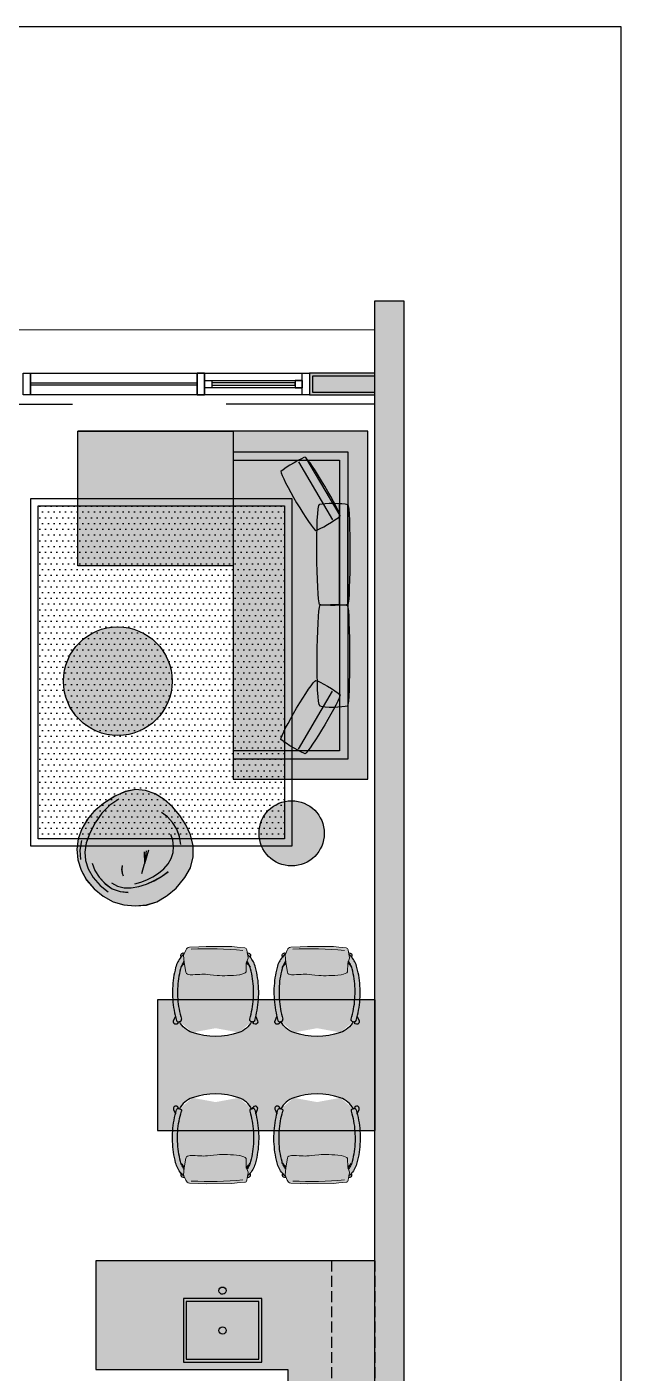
# Model space of a CAD drawing. Header units: millimetres. Extents: x 138979 to 257434, y 2210 to 57479.
# Drawn here: x 249609 to 253709, y 48189 to 57479 of the extents above; entities that cross this region are included whole.
import ezdxf
from ezdxf.lldxf.tags import DXFTag

# ---------------------------------------------------------------- set-up
doc = ezdxf.new("R2010")
doc.units = ezdxf.units.MM
doc.linetypes.add('DASH', pattern=[0.35, 0.25, -0.1])
doc.layers.add('FLOOR', color=6, linetype='Continuous', lineweight=9)
doc.layers.add('WALL-RETCUT-1', color=1, linetype='Continuous', lineweight=25)
for name, color, linetype in [('GAR-DOOR', 4, 'Continuous'), ('GAR-FFE', 1, 'Continuous'), ('GAR-WINDOW', 4, 'Continuous')]:
    doc.layers.add(name, color=color, linetype=linetype)
doc.linetypes.add('BATTING', pattern='A,0.00254,-2.54,[134,ltypeshp.shx,S=2.54,R=0,X=-2.54,Y=0],-5.08,[134,ltypeshp.shx,S=2.54,R=180,X=2.54,Y=0],-2.54', length=10.16254)
tags = doc.linetypes.add('HIDDEN1', pattern=[0.2, 0.1, -0.1]).pattern_tags.tags
tags[6:7] = [DXFTag(74, 4), DXFTag(75, 0), DXFTag(340, '0'), DXFTag(46, 1.0), DXFTag(50, 0.0), DXFTag(44, 0.0), DXFTag(45, 0.0)]
tags[4:5] = [DXFTag(74, 4), DXFTag(75, 0), DXFTag(340, '0'), DXFTag(46, 1.0), DXFTag(50, 0.0), DXFTag(44, 0.0), DXFTag(45, 0.0)]

# ---------------------------------------------------------------- blocks, each defined once
blk = doc.blocks.new('A$C23cfd314')
at = {"layer": 'GAR-FFE', "true_color": 0xffffff}
h = blk.add_hatch(color=7, dxfattribs=at)
h.dxf.hatch_style = 1
edge = h.paths.add_edge_path()
edge.add_spline(control_points=[(67.9, 551.9), (90.5, 558.5), (113.3, 563.9), (159.5, 572.2), (182.8, 575.1), (229.6, 578.4), (253.1, 578.7), (300, 577), (323.4, 574.8), (369.8, 568.1), (392.9, 563.4), (415.6, 557.6)], knot_values=[6.030876, 6.030876, 6.030876, 6.030876, 6.138348, 6.138348, 6.245819, 6.245819, 6.353291, 6.353291, 6.460762, 6.460762, 6.568233, 6.568233, 6.568233, 6.568233], degree=3, periodic=0)
edge.add_spline(control_points=[(415.6, 557.6), (418.9, 556.7), (422.2, 555.7), (425.5, 554.7)], knot_values=[5.959729, 5.959729, 5.959729, 5.959729, 6.030876, 6.030876, 6.030876, 6.030876], degree=3, periodic=0)
edge.add_ellipse((337.6, 426.6), major_axis=(0, 155.4), ratio=0.999391, start_angle=312.22805, end_angle=325.5322, ccw=False)
edge.add_line((452.6, 531), (390.8, 520.2))
edge.add_spline(control_points=[(390.8, 520.2), (378.5, 517.5), (373.3, 504.2), (374.3, 491.1)], knot_values=[0, 0, 0, 0, 28.416842, 28.416842, 28.416842, 28.416842], degree=3, periodic=0)
edge.add_spline(control_points=[(374.3, 491.1), (374.3, 491.1), (374.1, 432.3), (380.2, 390.1), (365.7, 321), (366.8, 207.4), (373.3, 149.9)], knot_values=[0, 0, 0, 0, 1, 2, 3, 4, 4, 4, 4], degree=3, periodic=0)
edge.add_spline(control_points=[(373.2, 149.3), (381.8, 127.2), (380.4, 109.8), (394.4, 105.7)], knot_values=[0, 0, 0, 0, 30.05601, 30.05601, 30.05601, 30.05601], degree=3, periodic=0)
edge.add_line((394.4, 105.7), (453.3, 104.4))
edge.add_line((453.3, 104.4), (455.3, 103.7))
edge.add_ellipse((337.6, 205.1), major_axis=(0, -155.4), ratio=0.999391, start_angle=34.4678, end_angle=49.28609, ccw=False)
edge.add_spline(control_points=[(425.5, 77), (422.2, 75.9), (418.9, 74.9), (415.6, 74.1)], knot_values=[3.393902, 3.393902, 3.393902, 3.393902, 3.465049, 3.465049, 3.465049, 3.465049], degree=3, periodic=0)
edge.add_spline(control_points=[(415.6, 74.1), (392.9, 68.2), (369.8, 63.6), (323.4, 56.8), (300, 54.7), (253.1, 52.9), (229.6, 53.3), (182.8, 56.6), (159.5, 59.5), (113.3, 67.8), (90.5, 73.1), (68, 79.7)], knot_values=[2.856621, 2.856621, 2.856621, 2.856621, 2.964092, 2.964092, 3.071564, 3.071564, 3.179035, 3.179035, 3.286506, 3.286506, 3.393902, 3.393902, 3.393902, 3.393902], degree=3, periodic=0)
edge.add_spline(control_points=[(68, 79.7), (63.5, 81.1), (60.7, 80.5), (59, 79.8), (58.5, 79.6), (57.2, 78.8), (56.7, 78.3), (55.4, 77.1), (55.1, 76.6), (54.6, 75.9), (54.5, 75.7), (54.3, 75.3), (54.2, 75.1), (54.1, 74.9), (54.1, 74.8), (54, 74.7)], knot_values=[1.268875, 1.268875, 1.268875, 1.268875, 1.276947, 1.276947, 1.282826, 1.282826, 1.293294, 1.293294, 1.317713, 1.317713, 1.342133, 1.342133, 1.366552, 1.366552, 1.390971, 1.390971, 1.390971, 1.390971], degree=3, periodic=0)
edge.add_arc((113.5, 48.4), 65, 155.47155, 163.41429)
edge.add_ellipse((122.4, 205.1), major_axis=(0, -155.4), ratio=0.999391, start_angle=288.77952, end_angle=332.71117, ccw=False)
edge.add_ellipse((447.9, 315.8), major_axis=(0, 499.4), ratio=0.999391, start_angle=71.22048, end_angle=108.77952, ccw=False)
edge.add_ellipse((122.4, 426.6), major_axis=(0, 155.4), ratio=0.999391, start_angle=27.28883, end_angle=71.22048, ccw=False)
edge.add_arc((113.5, 583.2), 65, 196.58571, 203.83826)
edge.add_spline(control_points=[(54, 556.9), (54.1, 556.8), (54.1, 556.7), (54.2, 556.5), (54.3, 556.4), (54.5, 556), (54.6, 555.7), (55.1, 555), (55.4, 554.5), (56.7, 553.3), (57.2, 552.9), (58.5, 552.1), (59, 551.8), (60.7, 551.2), (63.5, 550.6), (68, 551.9)], knot_values=[1.268875, 1.268875, 1.268875, 1.268875, 1.293294, 1.293294, 1.317713, 1.317713, 1.342133, 1.342133, 1.366552, 1.366552, 1.37702, 1.37702, 1.382899, 1.382899, 1.390971, 1.390971, 1.390971, 1.390971], degree=3, periodic=0)
h = blk.add_hatch(color=7, dxfattribs=at)
h.dxf.hatch_style = 1
edge = h.paths.add_edge_path()
edge.add_arc((113.5, 48.4), 65, 155.81742, 169.50664)
edge.add_line((49.6, 60.3), (42.6, 57.3))
edge.add_ellipse((49.2, 41.7), major_axis=(6.6, -15.7), ratio=0.998049, start_angle=180, end_angle=360)
edge.add_line((55.8, 26), (85.8, 38.7))
edge.add_spline(control_points=[(85.8, 38.7), (100.5, 35), (115.3, 31.8), (154.6, 24.8), (179.1, 21.7), (228.4, 18.3), (253.2, 17.9), (302.6, 19.7), (327.2, 22), (376.1, 29.1), (400.4, 34), (424.3, 40.2)], knot_values=[2.898136, 2.898136, 2.898136, 2.898136, 2.964016, 2.964016, 3.071487, 3.071487, 3.178959, 3.178959, 3.28643, 3.28643, 3.393902, 3.393902, 3.393902, 3.393902], degree=3, periodic=0)
edge.add_spline(control_points=[(424.3, 40.2), (437.4, 43.5), (450, 48.4), (474, 60.7), (485.2, 68.2), (502.2, 82.6), (508.5, 88.8), (514.3, 95.3)], knot_values=[3.393902, 3.393902, 3.393902, 3.393902, 3.618366, 3.618366, 3.842831, 3.842831, 3.989145, 3.989145, 3.989145, 3.989145], degree=3, periodic=0)
edge.add_line((497.1, 78.2), (498, 77.6))
edge.add_ellipse((507.2, 91.9), major_axis=(9.2, 14.3), ratio=0.992115, start_angle=180, end_angle=320.11243)
edge.add_line((523.4, 97.1), (544.8, 101.2))
edge.add_arc((542.9, 117), 15.9, 276.83963, 353.17488)
edge.add_line((558.6, 115.1), (563.3, 165.9))
edge.add_line((563.3, 165.9), (567.9, 203.2))
edge.add_line((567.9, 203.2), (568, 381.7))
edge.add_line((568, 381.7), (566.8, 432.6))
edge.add_line((566.8, 432.6), (564.1, 496.5))
edge.add_arc((534.4, 493.3), 29.9, 366.21275, 430.73757)
edge.add_line((544.3, 521.5), (522.1, 531.3))
edge.add_ellipse((507.3, 539.6), major_axis=(9.2, -14.3), ratio=0.992115, start_angle=28.28444, end_angle=90.14941)
edge.add_ellipse((507.2, 539.7), major_axis=(-9.2, 14.3), ratio=0.992115, start_angle=269.85059, end_angle=360)
edge.add_line((498, 554), (497, 553.4))
edge.add_spline(control_points=[(516.5, 533.8), (510.1, 541.3), (503.1, 548.3), (485.2, 563.4), (474, 570.9), (450, 583.3), (437.4, 588.1), (424.3, 591.5)], knot_values=[5.417489, 5.417489, 5.417489, 5.417489, 5.581947, 5.581947, 5.806412, 5.806412, 6.030876, 6.030876, 6.030876, 6.030876], degree=3, periodic=0)
edge.add_spline(control_points=[(424.3, 591.5), (400.4, 597.6), (376.1, 602.5), (327.2, 609.7), (302.6, 611.9), (253.2, 613.8), (228.4, 613.4), (179.1, 609.9), (154.6, 606.8), (115.3, 599.8), (100.5, 596.6), (85.8, 593)], knot_values=[6.030876, 6.030876, 6.030876, 6.030876, 6.138348, 6.138348, 6.245819, 6.245819, 6.353291, 6.353291, 6.460762, 6.460762, 6.526642, 6.526642, 6.526642, 6.526642], degree=3, periodic=0)
edge.add_line((85.8, 593), (54.8, 606.1))
edge.add_spline(control_points=[(55.8, 605.6), (54.4, 606.2), (53, 606.6), (49.7, 607.1), (47.9, 607), (44.3, 606.4), (42.6, 605.7), (39.4, 604), (37.9, 602.9), (35.5, 600.2), (34.5, 598.7), (33, 595.4), (32.5, 593.6), (32.1, 590), (32.2, 588.2), (32.9, 584.6), (33.6, 582.9), (35.4, 579.8), (36.6, 578.4), (39.3, 576), (40.9, 575), (42.6, 574.3)], knot_values=[3.539917, 3.539917, 3.539917, 3.539917, 3.801201, 3.801201, 4.121023, 4.121023, 4.441127, 4.441127, 4.761471, 4.761471, 5.08192, 5.08192, 5.402296, 5.402296, 5.72245, 5.72245, 6.042321, 6.042321, 6.36196, 6.36196, 6.68151, 6.68151, 6.68151, 6.68151], degree=3, periodic=0)
edge.add_line((42.6, 574.3), (49.6, 571.4))
edge.add_arc((113.5, 583.2), 65, 190.49336, 203.83826)
edge.add_spline(control_points=[(54, 556.9), (54.1, 556.8), (54.1, 556.7), (54.2, 556.5), (54.3, 556.4), (54.5, 556), (54.6, 555.7), (55.1, 555), (55.4, 554.5), (56.7, 553.3), (57.2, 552.9), (58.5, 552.1), (59, 551.8), (60.7, 551.2), (63.5, 550.6), (68, 551.9)], knot_values=[1.268875, 1.268875, 1.268875, 1.268875, 1.293294, 1.293294, 1.317713, 1.317713, 1.342133, 1.342133, 1.366552, 1.366552, 1.37702, 1.37702, 1.382899, 1.382899, 1.390971, 1.390971, 1.390971, 1.390971], degree=3, periodic=0)
edge.add_spline(control_points=[(67.9, 551.9), (90.5, 558.5), (113.3, 563.9), (159.5, 572.2), (182.8, 575.1), (229.6, 578.4), (253.1, 578.7), (300, 577), (323.4, 574.8), (369.8, 568.1), (392.9, 563.4), (415.6, 557.6)], knot_values=[6.030876, 6.030876, 6.030876, 6.030876, 6.138348, 6.138348, 6.245819, 6.245819, 6.353291, 6.353291, 6.460762, 6.460762, 6.568233, 6.568233, 6.568233, 6.568233], degree=3, periodic=0)
edge.add_spline(control_points=[(415.6, 557.6), (418.9, 556.7), (422.2, 555.7), (425.5, 554.7)], knot_values=[5.959729, 5.959729, 5.959729, 5.959729, 6.030876, 6.030876, 6.030876, 6.030876], degree=3, periodic=0)
edge.add_ellipse((337.6, 426.6), major_axis=(0, 155.4), ratio=0.999391, start_angle=312.22805, end_angle=325.5322, ccw=False)
edge.add_line((452.6, 531), (390.8, 520.2))
edge.add_spline(control_points=[(390.8, 520.2), (378.5, 517.5), (373.3, 504.2), (374.3, 491.1)], knot_values=[0, 0, 0, 0, 28.416842, 28.416842, 28.416842, 28.416842], degree=3, periodic=0)
edge.add_spline(control_points=[(374.3, 491.1), (374.3, 491.1), (374.1, 432.3), (380.2, 390.1), (365.7, 321), (366.8, 207.4), (373.3, 149.9)], knot_values=[0, 0, 0, 0, 1, 2, 3, 4, 4, 4, 4], degree=3, periodic=0)
edge.add_spline(control_points=[(373.2, 149.3), (381.8, 127.2), (380.4, 109.8), (394.4, 105.7)], knot_values=[0, 0, 0, 0, 30.05601, 30.05601, 30.05601, 30.05601], degree=3, periodic=0)
edge.add_line((394.4, 105.7), (453.3, 104.4))
edge.add_line((453.3, 104.4), (455.3, 103.7))
edge.add_ellipse((337.6, 205.1), major_axis=(0, -155.4), ratio=0.999391, start_angle=34.4678, end_angle=49.28609, ccw=False)
edge.add_spline(control_points=[(425.5, 77), (422.2, 75.9), (418.9, 74.9), (415.6, 74.1)], knot_values=[3.393902, 3.393902, 3.393902, 3.393902, 3.465049, 3.465049, 3.465049, 3.465049], degree=3, periodic=0)
edge.add_spline(control_points=[(415.6, 74.1), (392.9, 68.2), (369.8, 63.6), (323.4, 56.8), (300, 54.7), (253.1, 52.9), (229.6, 53.3), (182.8, 56.6), (159.5, 59.5), (113.3, 67.8), (90.5, 73.1), (68, 79.7)], knot_values=[2.856621, 2.856621, 2.856621, 2.856621, 2.964092, 2.964092, 3.071564, 3.071564, 3.179035, 3.179035, 3.286506, 3.286506, 3.393902, 3.393902, 3.393902, 3.393902], degree=3, periodic=0)
edge.add_spline(control_points=[(68, 79.7), (63.5, 81.1), (60.7, 80.5), (59, 79.8), (58.5, 79.6), (57.2, 78.8), (56.7, 78.3), (55.4, 77.1), (55.1, 76.6), (54.6, 75.9), (54.5, 75.7), (54.3, 75.3), (54.2, 75.1), (54.1, 74.9), (54.1, 74.8), (54, 74.7)], knot_values=[1.268875, 1.268875, 1.268875, 1.268875, 1.276947, 1.276947, 1.282826, 1.282826, 1.293294, 1.293294, 1.317713, 1.317713, 1.342133, 1.342133, 1.366552, 1.366552, 1.390971, 1.390971, 1.390971, 1.390971], degree=3, periodic=0)
edge = h.paths.add_edge_path(flags=16)
edge.add_spline(control_points=[(49.2, 58.4), (49.2, 58.4), (49.2, 58.4), (49.2, 58.3), (49.2, 58.2), (49.2, 57.9), (49.2, 57.7), (49.1, 57.2), (49.1, 56.9), (49.1, 56), (49.2, 55.4), (49.6, 53.9), (49.8, 53.2), (50.6, 51.6), (51, 50.9), (52.3, 49.5), (53.4, 47.7), (58.1, 46.2)], knot_values=[4.541312, 4.541312, 4.541312, 4.541312, 4.545308, 4.545308, 4.569728, 4.569728, 4.594147, 4.594147, 4.618566, 4.618566, 4.639241, 4.639241, 4.650376, 4.650376, 4.657683, 4.657683, 4.663408, 4.663408, 4.663408, 4.663408], degree=3, periodic=0)
edge = h.paths.add_edge_path(flags=16)
edge.add_spline(control_points=[(49.2, 573.2), (49.2, 573.2), (49.2, 573.2), (49.2, 573.4), (49.2, 573.5), (49.2, 573.8), (49.2, 573.9), (49.1, 574.4), (49.1, 574.7), (49.1, 575.7), (49.2, 576.2), (49.6, 577.8), (49.8, 578.5), (50.6, 580.1), (51, 580.8), (52.3, 582.2), (53.4, 583.9), (58.1, 585.5)], knot_values=[4.541312, 4.541312, 4.541312, 4.541312, 4.545308, 4.545308, 4.569728, 4.569728, 4.594147, 4.594147, 4.618566, 4.618566, 4.639241, 4.639241, 4.650376, 4.650376, 4.657683, 4.657683, 4.663408, 4.663408, 4.663408, 4.663408], degree=3, periodic=0)
h = blk.add_hatch(color=7, dxfattribs=at)
h.dxf.hatch_style = 1
edge = h.paths.add_edge_path()
edge.add_spline(control_points=[(58.1, 46.2), (67.3, 43.5), (76.5, 41), (85.8, 38.7)], knot_values=[2.856544, 2.856544, 2.856544, 2.856544, 2.898136, 2.898136, 2.898136, 2.898136], degree=3, periodic=0)
edge.add_line((85.8, 38.7), (55.8, 26))
edge.add_ellipse((49.2, 41.7), major_axis=(6.6, -15.7), ratio=0.998049, start_angle=180, end_angle=360, ccw=False)
edge.add_line((42.6, 57.3), (49.6, 60.3))
edge.add_arc((113.5, 48.4), 65, 169.50664, 171.16943)
edge.add_spline(control_points=[(49.2, 58.4), (49.2, 58.4), (49.2, 58.4), (49.2, 58.3), (49.2, 58.2), (49.2, 57.9), (49.2, 57.7), (49.1, 57.2), (49.1, 56.9), (49.1, 56), (49.2, 55.4), (49.6, 53.9), (49.8, 53.2), (50.6, 51.6), (51, 50.9), (52.3, 49.5), (53.4, 47.7), (58.1, 46.2)], knot_values=[4.541312, 4.541312, 4.541312, 4.541312, 4.545308, 4.545308, 4.569728, 4.569728, 4.594147, 4.594147, 4.618566, 4.618566, 4.639241, 4.639241, 4.650376, 4.650376, 4.657683, 4.657683, 4.663408, 4.663408, 4.663408, 4.663408], degree=3, periodic=0)
edge = h.paths.add_edge_path()
edge.add_spline(control_points=[(42.6, 574.3), (40.9, 575), (39.3, 576), (36.6, 578.4), (35.4, 579.8), (33.6, 582.9), (32.9, 584.6), (32.2, 588.2), (32.1, 590), (32.5, 593.6), (33, 595.4), (34.5, 598.7), (35.5, 600.2), (37.9, 602.9), (39.4, 604), (42.6, 605.7), (44.3, 606.4), (47.9, 607), (49.7, 607.1), (53, 606.6), (54.4, 606.2), (55.8, 605.6)], knot_values=[3.539917, 3.539917, 3.539917, 3.539917, 3.859467, 3.859467, 4.179106, 4.179106, 4.498977, 4.498977, 4.819131, 4.819131, 5.139507, 5.139507, 5.459956, 5.459956, 5.7803, 5.7803, 6.100404, 6.100404, 6.420226, 6.420226, 6.68151, 6.68151, 6.68151, 6.68151], degree=3, periodic=0)
edge.add_line((55.8, 605.6), (85.8, 593))
edge.add_spline(control_points=[(85.8, 593), (76.5, 590.7), (67.3, 588.2), (58.1, 585.5)], knot_values=[6.526642, 6.526642, 6.526642, 6.526642, 6.568233, 6.568233, 6.568233, 6.568233], degree=3, periodic=0)
edge.add_spline(control_points=[(58.1, 585.5), (53.4, 583.9), (52.3, 582.2), (51, 580.8), (50.6, 580.1), (49.8, 578.5), (49.6, 577.8), (49.2, 576.2), (49.1, 575.7), (49.1, 574.7), (49.1, 574.4), (49.2, 573.9), (49.2, 573.8), (49.2, 573.5), (49.2, 573.4), (49.2, 573.2), (49.2, 573.2), (49.2, 573.2)], knot_values=[4.541312, 4.541312, 4.541312, 4.541312, 4.547037, 4.547037, 4.554345, 4.554345, 4.565479, 4.565479, 4.586154, 4.586154, 4.610574, 4.610574, 4.634993, 4.634993, 4.659412, 4.659412, 4.663408, 4.663408, 4.663408, 4.663408], degree=3, periodic=0)
edge.add_arc((113.5, 583.2), 65, 188.65076, 190.49336)
edge.add_line((49.6, 571.4), (42.6, 574.3))
h = blk.add_hatch(color=7, dxfattribs=at)
h.dxf.hatch_style = 1
edge = h.paths.add_edge_path()
edge.add_spline(control_points=[(425.5, 554.7), (432.5, 552.3), (439.3, 549.4), (452.9, 542.4), (459.7, 538.2), (466, 533.5)], knot_values=[5.643126, 5.643126, 5.643126, 5.643126, 5.796443, 5.796443, 5.959729, 5.959729, 5.959729, 5.959729], degree=3, periodic=0)
edge.add_line((466, 533.5), (464.6, 532.6))
edge.add_line((464.6, 532.6), (458.6, 532))
edge.add_line((458.6, 532), (452.6, 531))
edge.add_ellipse((337.6, 426.6), major_axis=(0, 155.4), ratio=0.999391, start_angle=312.22805, end_angle=325.5322)
h = blk.add_hatch(color=7, dxfattribs=at)
h.dxf.hatch_style = 1
edge = h.paths.add_edge_path()
edge.add_line((455.3, 103.7), (459.8, 102.2))
edge.add_line((459.8, 102.2), (459.9, 102))
edge.add_line((459.9, 102), (466, 98.2))
edge.add_spline(control_points=[(466, 98.2), (459.7, 93.5), (452.9, 89.3), (439.3, 82.2), (432.5, 79.3), (425.5, 77)], knot_values=[3.465049, 3.465049, 3.465049, 3.465049, 3.628335, 3.628335, 3.781652, 3.781652, 3.781652, 3.781652], degree=3, periodic=0)
edge.add_ellipse((337.6, 205.1), major_axis=(0, -155.4), ratio=0.999391, start_angle=34.4678, end_angle=49.28609)
at = {"layer": 'GAR-FFE'}
for p, q in [((49.6, 571.4), (42.6, 574.3)), ((55.8, 605.6), (85.8, 593)), ((464.6, 532.6), (466, 533.5)), ((498, 554), (497.1, 553.4)), ((459.9, 102), (459.8, 102.2)), ((459.8, 102.2), (459.9, 102)), ((466, 98.2), (459.9, 102)), ((49.6, 60.3), (42.6, 57.3)), ((85.8, 38.7), (55.8, 26)), ((497.1, 78.3), (498, 77.6))]:
    blk.add_line(p, q, dxfattribs=at)
at = {"layer": 'GAR-FFE', "lineweight": 9}
for p, q in [((458.6, 532), (390.8, 520.2)), ((458.6, 532), (509.9, 536.8)), ((509.9, 536.8), (544.3, 521.5)), ((564.1, 496.5), (566.8, 432.6)), ((566.8, 432.6), (568, 381.7)), ((568, 381.7), (567.9, 203.2)), ((567.9, 203.2), (563.3, 165.9)), ((394.4, 105.7), (453.3, 104.4)), ((488.1, 92.2), (453.3, 104.4)), ((544.8, 101.2), (502.7, 93.1)), ((563.3, 165.9), (558.6, 115.1))]:
    blk.add_line(p, q, dxfattribs=at)
at = {"layer": 'GAR-FFE'}
for centre, start, end in [((113.5, 583.2), 188.83057, 203.83826), ((113.5, 48.4), 156.16174, 171.16943)]:
    blk.add_arc(centre, 65, start, end, dxfattribs=at)
at = {"layer": 'GAR-FFE', "lineweight": 9}
for centre, radius, start, end in [((-1840.4, 357.9), 2393.3, 354.46435, 3.01267), ((534.4, 493.3), 29.9, 6.21275, 70.73757), ((542.9, 117), 15.9, 276.83963, 353.17488)]:
    blk.add_arc(centre, radius, start, end, dxfattribs=at)
at = {"layer": 'GAR-FFE', "extrusion": (0, 0, -1)}
for centre, major_axis, ratio, start_param, end_param in [((122.4, 426.6), (0, 155.4), 0.999391, 5.040153, 5.806923), ((447.9, 315.8), (0, 499.4), 0.999391, 4.384625, 5.040153), ((337.6, 426.6), (0, -155.4), 0.999391, 3.743152, 3.97537), ((337.6, 426.6), (0, 155.4), 0.999391, 0.60156, 0.833778), ((507.2, 539.7), (-9.2, 14.3), 0.992115, 0, 1.573404), ((507.3, 539.6), (9.2, -14.3), 0.992115, 4.709781, 5.789529), ((122.4, 205.1), (0, 155.4), 0.999391, 3.617873, 4.384625), ((122.4, 205.1), (0, -155.4), 0.999391, 0.47628, 1.243032), ((337.6, 205.1), (0, -155.4), 0.999391, 5.422981, 5.681626), ((507.2, 91.9), (9.2, 14.3), 0.992115, 0.69617, 3.141593), ((49.2, 41.7), (6.6, -15.7), 0.998049, 0, 3.141593)]:
    blk.add_ellipse(centre, major_axis=major_axis, ratio=ratio, start_param=start_param, end_param=end_param, dxfattribs=at)
at = {"layer": 'GAR-FFE'}
for points, knots in [([(42.6, 574.3), (40.9, 575), (39.3, 576), (36.6, 578.4), (35.4, 579.8), (33.6, 582.9), (32.9, 584.6), (32.2, 588.2), (32.1, 590), (32.5, 593.6), (33, 595.4), (34.5, 598.7), (35.5, 600.2), (37.9, 602.9), (39.4, 604), (42.6, 605.7), (44.3, 606.4), (47.9, 607), (49.7, 607.1), (53, 606.6), (54.4, 606.2), (55.8, 605.6)], [3.539917, 3.539917, 3.539917, 3.539917, 3.859467, 3.859467, 4.179106, 4.179106, 4.498977, 4.498977, 4.819131, 4.819131, 5.139507, 5.139507, 5.459956, 5.459956, 5.7803, 5.7803, 6.100404, 6.100404, 6.420226, 6.420226, 6.68151, 6.68151, 6.68151, 6.68151]), ([(58.1, 585.5), (53.4, 583.9), (52.3, 582.2), (51, 580.8), (50.6, 580.1), (49.8, 578.5), (49.6, 577.8), (49.2, 576.2), (49.1, 575.7), (49.1, 574.7), (49.1, 574.4), (49.2, 573.9), (49.2, 573.8), (49.2, 573.5), (49.2, 573.4), (49.2, 573.2), (49.2, 573.2), (49.2, 573.2)], [4.5413122, 4.5413122, 4.5413122, 4.5413122, 4.5470374, 4.5470374, 4.5543446, 4.5543446, 4.5654793, 4.5654793, 4.5861544, 4.5861544, 4.6105736, 4.6105736, 4.6349929, 4.6349929, 4.6594121, 4.6594121, 4.6634084, 4.6634084, 4.6634084, 4.6634084]), ([(424.3, 591.5), (400.4, 597.6), (376.1, 602.5), (327.2, 609.7), (302.6, 611.9), (253.2, 613.8), (228.4, 613.4), (179.1, 609.9), (154.6, 606.8), (105.9, 598.1), (81.8, 592.4), (58.1, 585.5)], [6.0308764, 6.0308764, 6.0308764, 6.0308764, 6.1383478, 6.1383478, 6.2458192, 6.2458192, 6.3532907, 6.3532907, 6.4607621, 6.4607621, 6.5682335, 6.5682335, 6.5682335, 6.5682335]), ([(415.6, 557.6), (392.9, 563.4), (369.8, 568.1), (323.4, 574.8), (300, 577), (253.1, 578.7), (229.6, 578.4), (182.8, 575.1), (159.5, 572.2), (113.3, 563.9), (90.5, 558.5), (67.9, 551.9)], [6.0308764, 6.0308764, 6.0308764, 6.0308764, 6.1383478, 6.1383478, 6.2458192, 6.2458192, 6.3532907, 6.3532907, 6.4607621, 6.4607621, 6.5682335, 6.5682335, 6.5682335, 6.5682335]), ([(466.9, 532.8), (460.3, 537.8), (453.3, 542.2), (436.3, 551), (426.1, 554.9), (415.6, 557.6)], [5.6353629, 5.6353629, 5.6353629, 5.6353629, 5.8064118, 5.8064118, 6.0308764, 6.0308764, 6.0308764, 6.0308764]), ([(516.5, 533.8), (510.1, 541.3), (503.1, 548.3), (485.2, 563.4), (474, 570.9), (450, 583.3), (437.4, 588.1), (424.3, 591.5)], [5.4174888, 5.4174888, 5.4174888, 5.4174888, 5.5819472, 5.5819472, 5.8064118, 5.8064118, 6.0308764, 6.0308764, 6.0308764, 6.0308764]), ([(54, 556.9), (54.1, 556.8), (54.1, 556.7), (54.2, 556.5), (54.3, 556.4), (54.5, 556), (54.6, 555.7), (55.1, 555), (55.4, 554.5), (56.7, 553.3), (57.2, 552.9), (58.5, 552.1), (59, 551.8), (60.7, 551.2), (63.5, 550.6), (68, 551.9)], [1.2688748, 1.2688748, 1.2688748, 1.2688748, 1.2932941, 1.2932941, 1.3177133, 1.3177133, 1.3421326, 1.3421326, 1.3665518, 1.3665518, 1.3770202, 1.3770202, 1.3828989, 1.3828989, 1.390971, 1.390971, 1.390971, 1.390971]), ([(415.6, 74.1), (426.1, 76.8), (436.3, 80.7), (453.5, 89.6), (460.8, 94.2), (467.6, 99.4)], [3.3939015, 3.3939015, 3.3939015, 3.3939015, 3.6183662, 3.6183662, 3.7956701, 3.7956701, 3.7956701, 3.7956701]), ([(424.3, 40.2), (437.4, 43.5), (450, 48.4), (474, 60.7), (485.2, 68.2), (502.2, 82.6), (508.5, 88.8), (514.3, 95.3)], [3.3939015, 3.3939015, 3.3939015, 3.3939015, 3.6183662, 3.6183662, 3.8428308, 3.8428308, 3.9891452, 3.9891452, 3.9891452, 3.9891452]), ([(58.1, 46.2), (53.4, 47.7), (52.3, 49.5), (51, 50.9), (50.6, 51.6), (49.8, 53.2), (49.6, 53.9), (49.2, 55.4), (49.1, 56), (49.1, 56.9), (49.1, 57.2), (49.2, 57.7), (49.2, 57.9), (49.2, 58.2), (49.2, 58.3), (49.2, 58.4), (49.2, 58.4), (49.2, 58.4)], [4.5413122, 4.5413122, 4.5413122, 4.5413122, 4.5470374, 4.5470374, 4.5543446, 4.5543446, 4.5654793, 4.5654793, 4.5861544, 4.5861544, 4.6105736, 4.6105736, 4.6349929, 4.6349929, 4.6594121, 4.6594121, 4.6634084, 4.6634084, 4.6634084, 4.6634084]), ([(54, 74.7), (54.1, 74.8), (54.1, 74.9), (54.2, 75.1), (54.3, 75.3), (54.5, 75.7), (54.6, 75.9), (55.1, 76.6), (55.4, 77.1), (56.7, 78.3), (57.2, 78.8), (58.5, 79.6), (59, 79.8), (60.7, 80.5), (63.5, 81.1), (68, 79.7)], [1.2688748, 1.2688748, 1.2688748, 1.2688748, 1.2932941, 1.2932941, 1.3177133, 1.3177133, 1.3421326, 1.3421326, 1.3665518, 1.3665518, 1.3770202, 1.3770202, 1.3828989, 1.3828989, 1.390971, 1.390971, 1.390971, 1.390971]), ([(58.1, 46.2), (81.8, 39.2), (105.9, 33.5), (154.6, 24.8), (179.1, 21.7), (228.4, 18.3), (253.2, 17.9), (302.6, 19.7), (327.2, 22), (376.1, 29.1), (400.4, 34), (424.3, 40.2)], [2.8565445, 2.8565445, 2.8565445, 2.8565445, 2.9640159, 2.9640159, 3.0714873, 3.0714873, 3.1789587, 3.1789587, 3.2864301, 3.2864301, 3.3939015, 3.3939015, 3.3939015, 3.3939015]), ([(68, 79.7), (90.5, 73.1), (113.3, 67.8), (159.5, 59.5), (182.8, 56.6), (229.6, 53.3), (253.1, 52.9), (300, 54.7), (323.4, 56.8), (369.8, 63.6), (392.9, 68.2), (415.6, 74.1)], [2.8566208, 2.8566208, 2.8566208, 2.8566208, 2.9640159, 2.9640159, 3.0714873, 3.0714873, 3.1789587, 3.1789587, 3.2864301, 3.2864301, 3.3939015, 3.3939015, 3.3939015, 3.3939015])]:
    blk.add_open_spline(points, degree=3, knots=knots, dxfattribs=at)
at = {"layer": 'GAR-FFE', "lineweight": 9}
for points in [[(373.3, 149.9), (366.8, 207.4), (365.7, 321), (380.2, 390.1), (374.1, 432.3), (374.3, 491.1), (374.3, 491.1)], [(390.8, 520.2), (378.5, 517.5), (373.3, 504.2), (374.3, 491.1)], [(373.2, 149.3), (381.8, 127.2), (380.4, 109.8), (394.4, 105.7)], [(502.7, 93.1), (497.6, 91.6), (494.6, 91.4), (488.1, 92.2)]]:
    blk.add_open_spline(points, degree=3, dxfattribs=at)
blk = doc.blocks.new('lovesacplan')
at = {"layer": 'GAR-FFE'}
for p, q in [((151.3, 132.4), (136.3, 128.8)), ((166.7, 132.4), (151.3, 132.4)), ((181.6, 128.5), (166.7, 132.4)), ((109.3, 113.7), (97.7, 103.6)), ((122.2, 122.3), (109.3, 113.7)), ((136.3, 128.8), (122.2, 122.3)), ((138.7, 113.6), (128.5, 109.7)), ((149.3, 115.3), (138.7, 113.6)), ((195.1, 120.9), (181.6, 128.5)), ((197.2, 119.1), (195.1, 120.9)), ((209.6, 109), (197.2, 119.1)), ((97.7, 103.6), (87.5, 92.2)), ((111.4, 96.8), (105.5, 88.4)), ((119.2, 104), (111.4, 96.8)), ((128.5, 109.7), (119.2, 104)), ((143.7, 104.3), (135.8, 101.5)), ((152.1, 105.3), (143.7, 104.3)), ((160.5, 104.6), (152.1, 105.3)), ((168.6, 101.9), (160.5, 104.6)), ((176.2, 97.6), (168.6, 101.9)), ((183, 91.7), (176.2, 97.6)), ((193.7, 88.7), (187, 98)), ((219.9, 96.6), (209.6, 109)), ((221, 95), (219.9, 96.6)), ((228.6, 82.1), (221, 95)), ((79.6, 79.8), (74.8, 66.6)), ((87.5, 92.2), (79.6, 79.8)), ((189, 84.6), (183, 91.7)), ((194.1, 76.8), (189, 84.6)), ((199.4, 78.5), (193.7, 88.7)), ((198.4, 68.5), (194.1, 76.8)), ((204.1, 67.9), (199.4, 78.5)), ((233, 67.8), (228.6, 82.1)), ((74.8, 66.6), (73.8, 52.7)), ((157.4, 70.5), (176.2, 65.1)), ((158, 67.6), (176.2, 65.1)), ((159.4, 64.7), (176.2, 65.1)), ((189.3, 61.4), (176.2, 65.1)), ((201.7, 60), (198.4, 68.5)), ((203.7, 51.8), (201.7, 60)), ((207.5, 57.3), (204.1, 67.9)), ((209.3, 46.9), (207.5, 57.3)), ((234.2, 52.2), (233, 67.8)), ((73.8, 52.7), (76.6, 38.5)), ((76.6, 38.5), (82.7, 24.4)), ((209.2, 37.1), (209.3, 46.9)), ((214.5, 31.4), (215.5, 42.8)), ((232.8, 36.8), (234.2, 52.2)), ((82.7, 24.4), (92.7, 8.6)), ((87.1, 29.6), (95.3, 17.4)), ((178.5, 34.3), (184.2, 33.6)), ((184.2, 33.6), (189, 34.1)), ((189, 34.1), (192.9, 35.7)), ((202.3, 19.7), (206.8, 27.9)), ((203.5, 10.8), (210.5, 20.6)), ((206.8, 27.9), (209.2, 37.1)), ((210.5, 20.6), (214.5, 31.4)), ((220.9, 7.9), (228.4, 21.8)), ((228.4, 21.8), (232.8, 36.8)), ((92.7, 8.6), (103.9, -4.8)), ((95.3, 17.4), (106.4, 6.4)), ((106.4, 6.4), (119.6, -2.9)), ((185.2, -3.4), (194.7, 2.6)), ((194.7, 2.6), (203.5, 10.8)), ((194.9, -5.5), (205.9, 3.9)), ((205.9, 3.9), (214.8, 15)), ((210.8, -4.5), (220.9, 7.9)), ((103.9, -4.8), (115, -14.2)), ((115, -13.7), (122.2, -18)), ((115, -14.2), (122.2, -18)), ((119.6, -2.9), (133.8, -10.3)), ((122.2, -18), (128, -21.4)), ((133.8, -10.3), (147.4, -15.2)), ((147.4, -15.2), (159.9, -17.3)), ((159.9, -17.3), (171.6, -16.5)), ((171.6, -16.5), (183.1, -12.4)), ((175.4, -6.9), (185.2, -3.4)), ((183.1, -12.4), (194.9, -5.5)), ((184.8, -22.4), (198.5, -14.7)), ((198.5, -14.7), (210.8, -4.5)), ((128, -21.4), (141.8, -26.4)), ((141.8, -26.4), (156, -28.3)), ((144, -21.6), (157.2, -24.1)), ((156, -28.3), (170.5, -26.9)), ((157.2, -24.1), (170.1, -23.1)), ((170.5, -26.9), (184.8, -22.4))]:
    blk.add_line(p, q, dxfattribs=at)
blk = doc.blocks.new('beanbag')
at = {"layer": 'GAR-FFE', "true_color": 0xffffff}
h = blk.add_hatch(color=7, dxfattribs=at)
h.dxf.hatch_style = 1
h.paths.add_polyline_path([(-475181.9, -43380.7), (-475187.1, -43450.2), (-475173.3, -43521.3), (-475142.7, -43591.6), (-475092.6, -43670.9), (-475036.8, -43737.8), (-474981.1, -43784.5), (-474945, -43803.6), (-474916.1, -43820.8), (-474847.1, -43845.6), (-474775.9, -43855.1), (-474703.7, -43848.4), (-474632.1, -43825.5), (-474563.8, -43787.4), (-474502.2, -43736.1), (-474451.4, -43674.1), (-474414.1, -43604.5), (-474391.9, -43529.9), (-474385.2, -43452.9), (-474391.2, -43374.6), (-474412.9, -43303.2), (-474451.3, -43238.7), (-474456.4, -43230.6), (-474507.9, -43168.6), (-474570.3, -43118.2), (-474580.6, -43109.4), (-474648.3, -43071), (-474722.6, -43051.6), (-474799.4, -43051.8), (-474874.6, -43069.7), (-474944.9, -43102), (-475009.5, -43145), (-475067.8, -43195.9), (-475118.5, -43252.7), (-475158.1, -43314.5)])
at = {"layer": 'GAR-FFE'}
for p, q in [((-474944.9, -43102), (-475009.5, -43145)), ((-474874.6, -43069.7), (-474944.9, -43102)), ((-474799.4, -43051.8), (-474874.6, -43069.7)), ((-474722.6, -43051.6), (-474799.4, -43051.8)), ((-474648.3, -43071), (-474722.6, -43051.6)), ((-474580.6, -43109.4), (-474648.3, -43071)), ((-475067.8, -43195.9), (-475118.5, -43252.7)), ((-475009.5, -43145), (-475067.8, -43195.9)), ((-474959.9, -43193.8), (-474998.9, -43229.8)), ((-474913.8, -43165.2), (-474959.9, -43193.8)), ((-474862.8, -43145.7), (-474913.8, -43165.2)), ((-474837.8, -43192.3), (-474877.3, -43206.2)), ((-474809.4, -43137.1), (-474862.8, -43145.7)), ((-474795.8, -43187), (-474837.8, -43192.3)), ((-474753.6, -43190.9), (-474795.8, -43187)), ((-474712.9, -43204), (-474753.6, -43190.9)), ((-474570.3, -43118.2), (-474580.6, -43109.4)), ((-474507.9, -43168.6), (-474570.3, -43118.2)), ((-474456.4, -43230.6), (-474507.9, -43168.6)), ((-475118.5, -43252.7), (-475158.1, -43314.5)), ((-474998.9, -43229.8), (-475028.7, -43271.7)), ((-474675.2, -43225.8), (-474712.9, -43204)), ((-474641.2, -43255.2), (-474675.2, -43225.8)), ((-474611.2, -43290.4), (-474641.2, -43255.2)), ((-474587.4, -43270.2), (-474621.3, -43223.9)), ((-474585.4, -43329.8), (-474611.2, -43290.4)), ((-474558.9, -43321.3), (-474587.4, -43270.2)), ((-474451.3, -43238.7), (-474456.4, -43230.6)), ((-474412.9, -43303.2), (-474451.3, -43238.7)), ((-475181.9, -43380.7), (-475187.1, -43450.2)), ((-475158.1, -43314.5), (-475181.9, -43380.7)), ((-474769.2, -43361.2), (-474675.2, -43388.3)), ((-474765.9, -43375.5), (-474675.2, -43388.3)), ((-474564.1, -43371.3), (-474585.4, -43329.8)), ((-474547.8, -43413.5), (-474564.1, -43371.3)), ((-474535.8, -43374.3), (-474558.9, -43321.3)), ((-474518.7, -43427.4), (-474535.8, -43374.3)), ((-474391.2, -43374.6), (-474412.9, -43303.2)), ((-474385.2, -43452.9), (-474391.2, -43374.6)), ((-475187.1, -43450.2), (-475173.3, -43521.3)), ((-474759.1, -43390.3), (-474675.2, -43388.3)), ((-474609.5, -43406.9), (-474675.2, -43388.3)), ((-474537.4, -43454.9), (-474547.8, -43413.5)), ((-474509.5, -43479.1), (-474518.7, -43427.4)), ((-474391.9, -43529.9), (-474385.2, -43452.9)), ((-475173.3, -43521.3), (-475142.7, -43591.6)), ((-475120.7, -43565.7), (-475079.4, -43626.7)), ((-474663.5, -43542.4), (-474635.3, -43545.5)), ((-474635.3, -43545.5), (-474611.1, -43543.1)), ((-474611.1, -43543.1), (-474591.4, -43535.2)), ((-474522.1, -43574.3), (-474510.1, -43528.4)), ((-474510.1, -43528.4), (-474509.5, -43479.1)), ((-474503.7, -43610.8), (-474483.4, -43556.8)), ((-474483.4, -43556.8), (-474478.5, -43499.6)), ((-474414.1, -43604.5), (-474391.9, -43529.9)), ((-475142.7, -43591.6), (-475092.6, -43670.9)), ((-475079.4, -43626.7), (-475024.1, -43681.7)), ((-474582.4, -43700.4), (-474538.3, -43659.6)), ((-474544.8, -43615), (-474522.1, -43574.3)), ((-474538.3, -43659.6), (-474503.7, -43610.8)), ((-474526.6, -43694.3), (-474482.3, -43638.8)), ((-474451.4, -43674.1), (-474414.1, -43604.5)), ((-475092.6, -43670.9), (-475036.8, -43737.8)), ((-475036.8, -43737.8), (-474981.1, -43784.5)), ((-475024.1, -43681.7), (-474957.9, -43728.4)), ((-474957.9, -43728.4), (-474887.1, -43765)), ((-474679.2, -43748.2), (-474630.3, -43730.6)), ((-474640.5, -43775.9), (-474581.8, -43741.2)), ((-474630.3, -43730.6), (-474582.4, -43700.4)), ((-474581.8, -43741.2), (-474526.6, -43694.3)), ((-474563.8, -43787.4), (-474502.2, -43736.1)), ((-474502.2, -43736.1), (-474451.4, -43674.1)), ((-474981.3, -43782.1), (-474945, -43803.6)), ((-474981.1, -43784.5), (-474945, -43803.6)), ((-474945, -43803.6), (-474916.1, -43820.8)), ((-474916.1, -43820.8), (-474847.1, -43845.6)), ((-474887.1, -43765), (-474818.9, -43789.6)), ((-474847.1, -43845.6), (-474775.9, -43855.1)), ((-474836.1, -43821.9), (-474770.1, -43834)), ((-474818.9, -43789.6), (-474756.5, -43800.4)), ((-474770.1, -43834), (-474705.8, -43829.3)), ((-474756.5, -43800.4), (-474698.3, -43796)), ((-474703.7, -43848.4), (-474632.1, -43825.5)), ((-474698.3, -43796), (-474640.5, -43775.9)), ((-474632.1, -43825.5), (-474563.8, -43787.4)), ((-474775.9, -43855.1), (-474703.7, -43848.4))]:
    blk.add_line(p, q, dxfattribs=at)
at = {"layer": 'GAR-FFE', "xscale": 5, "yscale": 5, "zscale": 5}
blk.add_blockref('lovesacplan', (-475556.1, -43713.7), dxfattribs=at)
blk = doc.blocks.new('Type C1 outdoor dining table')
at = {"true_color": 0xffffff}
h = blk.add_hatch(color=7, dxfattribs=at)
h.dxf.hatch_style = 1
h.paths.add_polyline_path([(7368, -27280, 1), (7968, -27280, 1)])
at = {"layer": 'GAR-FFE'}
blk.add_circle((7668, -27280, 0), 300, dxfattribs=at)
blk = doc.blocks.new('sofa 04')
at = {"layer": 'GAR-FFE', "true_color": 0xffffff}
h = blk.add_hatch(color=7, dxfattribs=at)
h.dxf.hatch_style = 1
h.paths.add_polyline_path([(175814.2, 53784.8), (174886.5, 53784.8), (174886.5, 51384.4), (175814.2, 51384.4)])
at = {"layer": 'GAR-FFE'}
for points in [[(174886.5, 51784.4), (174886.5, 53784.8), (175814.2, 53784.8), (175814.2, 51384.4), (174886.5, 51384.4), (174886.5, 51784.4)], [(175812, 53642.1), (175023.3, 53642.1), (175023.3, 51521.1), (175812, 51521.1)], [(175315.3, 53603.1), (175078.8, 53203.4)], [(175810.9, 53583.9), (175081.5, 53583.9), (175081.5, 51579.4), (175810.9, 51579.4)], [(175365.4, 53573.4), (175128.9, 53173.8)], [(175023.3, 52592.5), (175023.2, 53274.9)], [(175081.5, 52592.5), (175081.5, 53274.9)], [(175023.3, 52576.6), (175023.2, 51894.2)], [(175081.5, 52576.6), (175081.5, 51894.2)], [(175365.4, 51591.3), (175128.9, 51990.9)]]:
    blk.add_lwpolyline(points, dxfattribs=at)
for points in [[(175485.9, 53507.7), (175458.3, 53533.1), (175328, 53607.2), (175318.4, 53605.6), (175289, 53594), (175067.2, 53220.1), (175077.4, 53198.4), (175105.3, 53172.4), (175226.1, 53102.6), (175243.7, 53099.6), (175276, 53106.6), (175486.9, 53467.1), (175485.9, 53507.7), (175485.9, 53507.7), (175485.9, 53507.7), (175485.9, 53507.7)], [(175218.6, 52587.7), (175181.9, 52580), (175032, 52582.5), (175024.6, 52588.8), (175005.3, 52613.8), (175004.8, 53266.4), (175024.6, 53280), (175061.9, 53288), (175186.2, 53292.5), (175218.1, 53280.3), (175250, 53268.1), (175240.2, 52622.1), (175218.6, 52587.7), (175218.6, 52587.7), (175218.6, 52587.7), (175218.6, 52587.7)], [(175218.6, 52581.4), (175181.9, 52589.1), (175032, 52586.6), (175024.6, 52580.3), (175005.3, 52555.4), (175004.8, 51902.7), (175024.6, 51889.2), (175061.9, 51881.1), (175186.2, 51876.6), (175218.1, 51888.9), (175250, 51901.1), (175240.2, 52547), (175218.6, 52581.4), (175218.6, 52581.4), (175218.6, 52581.4), (175218.6, 52581.4)], [(175485.9, 51657), (175458.3, 51631.6), (175328, 51557.4), (175318.4, 51559.1), (175289, 51570.7), (175067.2, 51944.5), (175077.4, 51966.3), (175105.3, 51992.2), (175226.1, 52062), (175243.7, 52065.1), (175276, 52058), (175486.9, 51697.6), (175485.9, 51657), (175485.9, 51657), (175485.9, 51657), (175485.9, 51657)]]:
    blk.add_open_spline(points, degree=3, knots=[0, 0, 0, 0, 1, 1, 1, 2, 2, 2, 3, 3, 3, 4, 4, 4, 5, 5, 5, 5], dxfattribs=at)
blk = doc.blocks.new('TYPE C2')
h = blk.add_hatch()
h.set_pattern_fill('FP_109', color=8, angle=230, style=0, pattern_type=2)
h.set_pattern_definition([(320, (256413.8, 55439.35), (-38.2536, -437.2423), [45.72, -502.92]), (265, (256413.8, 55439.35), (458.5367, 84.5828), [36.576, -402.336]), (10.451, (256410.6, 55402.9), (420.2802, -352.662), [38.856, -427.416]), (316.184, (256535.7, 55439.35), (-100.903, -650.59), [68.58, -754.38]), (6.636, (256527.3, 55385.14), (593.826, -569.766), [58.284, -641.124]), (261.184, (256535.7, 55439.35), (593.82, -569.772), [54.864, -603.504]), (291, (256505.23, 55378.4), (-245.4366, -363.875), [45.72, -502.92]), (236, (256505.23, 55378.4), (442.052, -148.3253), [36.576, -402.336]), (341.451, (256484.77, 55348.07), (196.6115, -512.201), [38.856, -427.416]), (307.5, (256413.79, 55439.35), (202.9318, -7.4128), [20.117, -377.342, 20.117, -792.175]), (307.5, (256413.79, 55439.35), (202.9318, -7.4128), [-417.576, -388.315, 20.117, -383.743]), (277.5, (256413.79, 55439.35), (240.433, -160.3672), [20.117, -212.75, 20.117, -522.122]), (277.5, (256413.79, 55439.35), (240.433, -160.3672), [-252.984, -368.198, 20.117, -133.807]), (237.5, (256413.79, 55575.3), (-13.7491, -325.4178), [20.117, -132.283, 20.117, -1086.307]), (237.5, (256413.79, 55575.3), (-13.7491, -325.4178), [-172.517, -455.371, 20.117, -610.819]), (227.5, (256413.8, 55636.25), (61.0244, -355.51), [20.117, -178.003, 20.117, -743.712]), (227.5, (256413.8, 55636.25), (61.0244, -355.51), [-218.237, -295.656, 20.117, -427.939])])
h.paths.add_polyline_path([(216961.5, 55717.5), (216761.5, 55717.5), (216761.5, 45592.5), (216961.5, 45592.5), (216961.5, 55607.4)])
h = blk.add_hatch(color=9)
h.dxf.hatch_style = 1
h.paths.add_polyline_path([(216961.5, 55197.5), (217391.5, 55197.5), (217391.5, 55087.5), (216961.5, 55087.5)], flags=17)
h.paths.add_polyline_path([(216961.5, 55217.5), (217411.5, 55217.5), (217411.5, 55067.5), (216961.5, 55067.5), (216961.5, 55087.5), (217391.5, 55087.5), (217391.5, 55197.5), (216961.5, 55197.5)])
at = {"layer": 'FLOOR'}
blk.add_line((216961.5, 55517.5), (220086.5, 55517.5), dxfattribs=at)
at = {"layer": 'GAR-DOOR'}
blk.add_lwpolyline([(219336.5, 55217.5), (217411.5, 55217.5), (217411.5, 55067.5), (219336.5, 55067.5)], close=True, dxfattribs=at)
at = {"layer": 'GAR-WINDOW'}
for points in [[(217461.5, 55217.5), (217411.5, 55217.5), (217411.5, 55067.5), (217461.5, 55067.5)], [(218136.5, 55217.5), (218186.5, 55217.5), (218186.5, 55067.5), (218136.5, 55067.5)], [(218186.5, 55217.5), (218136.5, 55217.5), (218136.5, 55067.5), (218186.5, 55067.5)], [(219386.5, 55217.5), (219336.5, 55217.5), (219336.5, 55067.5), (219386.5, 55067.5)], [(218136.5, 55117.5), (218136.5, 55167.5), (217461.5, 55167.5), (217461.5, 55117.5)], [(217511.5, 55117.5), (217461.5, 55117.5), (217461.5, 55167.5), (217511.5, 55167.5)], [(218086.5, 55134.5), (217511.5, 55134.5), (217511.5, 55150.5), (218086.5, 55150.5)], [(218086.5, 55117.5), (218136.5, 55117.5), (218136.5, 55167.5), (218086.5, 55167.5)], [(218186.5, 55134.5), (219336.5, 55134.5), (219336.5, 55150.5), (218186.5, 55150.5)]]:
    blk.add_lwpolyline(points, close=True, dxfattribs=at)
at = {"layer": 'WALL-RETCUT-1'}
for points in [[(216761.5, 45592.5), (216961.5, 45592.5), (216961.5, 55717.5), (216761.5, 55717.5)], [(216961.5, 55217.5), (217411.5, 55217.5), (217411.5, 55067.5), (216961.5, 55067.5)], [(216961.5, 55197.5), (217391.5, 55197.5), (217391.5, 55087.5), (216961.5, 55087.5)]]:
    blk.add_lwpolyline(points, close=True, dxfattribs=at)
blk = doc.blocks.new('Sink02')
at = {"layer": 'GAR-FFE', "true_color": 0xffffff}
h = blk.add_hatch(color=7, dxfattribs=at)
h.dxf.hatch_style = 1
h.paths.add_polyline_path([(234731.7, 48980.5), (234731.7, 48540.5), (235271.7, 48540.5), (235271.7, 48980.5)])
at = {"layer": 'GAR-FFE', "color": 8, "linetype": 'HIDDEN1', "ltscale": 100}
blk.add_lwpolyline([(234731.7, 48540.5), (235271.7, 48540.5), (235271.7, 48980.5), (234731.7, 48980.5)], close=True, dxfattribs=at)
at = {"layer": 'GAR-FFE'}
blk.add_lwpolyline([(234751.7, 48560.5), (235251.7, 48560.5), (235251.7, 48960.5), (234751.7, 48960.5)], close=True, dxfattribs=at)
at = {"layer": 'GAR-FFE', "extrusion": (-0.076651, 0.029842, 0.996611)}
for centre in [(-130951.8, 200519.3, -16549.7), (-130695.6, 200618.8, -16558)]:
    blk.add_circle(centre, 25, dxfattribs=at)

msp = doc.modelspace()

# ---------------------------------------------------------------- hatches: boundary and pattern name
at = {"layer": 'GAR-FFE', "true_color": 0xffffff}
h = msp.add_hatch(color=7, dxfattribs=at)
h.dxf.hatch_style = 1
h.paths.add_polyline_path([(249960.9, 54689.2), (251033.2, 54689.2), (251033.2, 53761.2), (249960.9, 53761.2)])
at = {"layer": 'GAR-FFE'}
h = msp.add_hatch(dxfattribs=at)
h.set_pattern_fill('DOTS', color=8, scale=25)
h.set_pattern_definition([(0, (58959.023, 990.49), (19.84375, 39.6875), [0, -39.6875])])
h.paths.add_polyline_path([(249685.9, 54175.2), (251385.9, 54175.2), (251385.9, 51875.2), (249685.9, 51875.2)])
at = {"layer": 'GAR-FFE', "true_color": 0xffffff}
h = msp.add_hatch(color=7, dxfattribs=at)
h.dxf.hatch_style = 1
edge = h.paths.add_edge_path()
edge.add_arc((250235.9, 52964.2), 375, 180, 540, ccw=False)
h = msp.add_hatch(color=7, dxfattribs=at)
h.dxf.hatch_style = 1
h.paths.add_polyline_path([(250510.9, 49864.4), (252010.9, 49864.4), (252010.9, 50764.4), (250510.9, 50764.4)])
h = msp.add_hatch(color=7, dxfattribs=at)
h.dxf.hatch_style = 1
h.paths.add_polyline_path([(252008.9, 48964.4), (252008.9, 46264.4), (251408.9, 46264.4), (251408.9, 48214.4), (250083.9, 48214.4), (250083.9, 48964.4)])

# ---------------------------------------------------------------- linework, layer by layer
at = {"layer": 'Defpoints'}
msp.add_lwpolyline([(241808.9, 42629.2), (253708.9, 42629.2), (253708.9, 57479.2), (241808.9, 57479.2)], close=True, dxfattribs=at)
at = {"layer": 'GAR-FFE'}
msp.add_line((251960.9, 54689.2), (249960.9, 54689.2), dxfattribs=at)
at = {"layer": 'GAR-FFE', "linetype": 'BATTING', "ltscale": 5}
for points in [[(248896.7, 54876.8), (249922.7, 54876.8)], [(252010.9, 54876.8), (250984.9, 54876.8)]]:
    msp.add_lwpolyline(points, dxfattribs=at)
at = {"layer": 'GAR-FFE'}
for points in [[(251033.2, 53761.2), (249960.9, 53761.2), (249960.9, 54689.2), (251033.2, 54689.2)], [(251435.9, 51825.2), (249635.9, 51825.2), (249635.9, 54225.2), (251435.9, 54225.2)], [(250510.9, 49864.4), (252010.9, 49864.4), (252010.9, 50764.4), (250510.9, 50764.4)], [(251408.9, 46264.4), (252008.9, 46264.4), (252008.9, 48964.4), (250083.9, 48964.4), (250083.9, 48214.4), (251408.9, 48214.4)]]:
    msp.add_lwpolyline(points, close=True, dxfattribs=at)
at = {"layer": 'GAR-FFE', "color": 8}
msp.add_lwpolyline([(251385.9, 51875.2), (249685.9, 51875.2), (249685.9, 54175.2), (251385.9, 54175.2)], close=True, dxfattribs=at)
at = {"layer": 'GAR-FFE', "linetype": 'DASH', "ltscale": 300}
msp.add_lwpolyline([(251710.9, 48964.4), (251710.9, 46264.4), (252010.9, 46264.4), (252010.9, 48964.4)], close=True, dxfattribs=at)
at = {"layer": 'GAR-FFE', "color": 1}
msp.add_circle((250235.9, 52964.2), 375, dxfattribs=at)

# ---------------------------------------------------------------- block references
at = {"xscale": -1}
msp.add_blockref('TYPE C2', (468970.4, -128.2), dxfattribs=at)
at = {"layer": 'GAR-FFE', "xscale": -1}
msp.add_blockref('sofa 04', (426847.4, 904.5), dxfattribs=at)
at = {"layer": 'GAR-FFE'}
for name, p, rotation in [('beanbag', (293808.3, -422971.6), 270), ('A$C23cfd314', (251226.7, 50564.4), 90.00000000000001), ('A$C23cfd314', (251926.7, 50564.4), 90.00000000000001)]:
    msp.add_blockref(name, p, dxfattribs=dict(at, rotation=rotation))
at = {"layer": 'GAR-FFE', "xscale": 0.75, "yscale": 0.75, "zscale": 0.75, "rotation": 180}
msp.add_blockref('Type C1 outdoor dining table', (257186.6, 31454.1, 0), dxfattribs=at)
at = {"layer": 'GAR-FFE', "xscale": -1, "rotation": 90}
for p in [(251226.7, 50064.4), (251926.7, 50064.4)]:
    msp.add_blockref('A$C23cfd314', p, dxfattribs=at)
at = {"layer": 'GAR-FFE'}
msp.add_blockref('Sink02', (15957.2, -276.2), dxfattribs=at)

doc.saveas('drawing.dxf')
